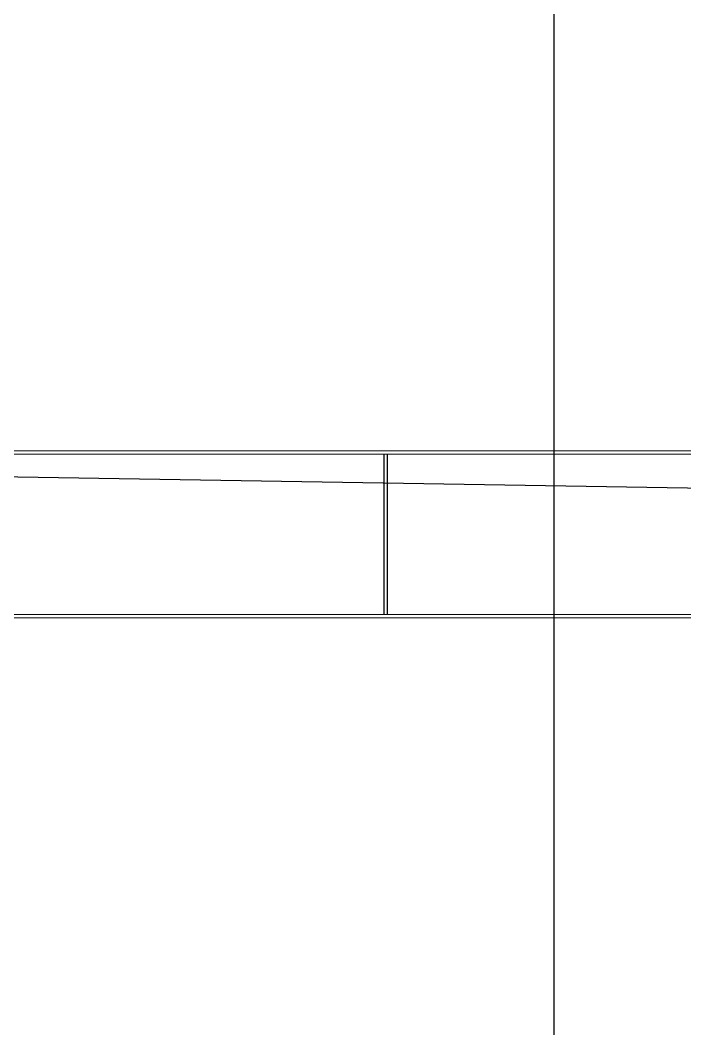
# Model space of a CAD drawing. Extents: x 1767995 to 4174245, y 542814 to 862564.
# Drawn here: x 2597593 to 2599184, y 662117 to 664531 of the extents above; entities that cross this region are included whole.
import ezdxf

# ---------------------------------------------------------------- set-up
doc = ezdxf.new("R2010")
doc.units = 0
doc.header["$LTSCALE"] = 3500
doc.linetypes.add('CENTER', pattern=[2, 1.25, -0.25, 0.25, -0.25])
doc.linetypes.add('DASHED', pattern=[0.75, 0.5, -0.25])
for name, color, linetype, lineweight in [('1粗实线', 1, 'Continuous', 30), ('3中心线', 6, 'CENTER', 18), ('6标注线', 7, 'Continuous', 13)]:
    doc.layers.add(name, color=color, linetype=linetype, lineweight=lineweight)
doc.layers.add('4虚线层', color=6, linetype='DASHED')
doc.layers.add('纵_地面线', color=30, linetype='Continuous')

# ---------------------------------------------------------------- blocks, each defined once
blk = doc.blocks.new('sdfsdf43')
at = {"layer": '1粗实线'}
blk.add_line((6471062, 1534998.9), (6471062, 1543510.2), dxfattribs=at)
blk = doc.blocks.new('AAA')
for p, q in [((12820.8, -24787.8), (3450.8, -24787.8)), ((4100.8, -24779.8), (12170.8, -24779.8)), ((3450.8, -25171.8), (12820.8, -25171.8)), ((12170.7, -25179.8), (4100.9, -25179.8))]:
    blk.add_line(p, q)
at = {"layer": '4虚线层'}
for p, q in [((5861.8, -24787.8), (5861.8, -25171.8)), ((5869.8, -24787.8), (5869.8, -25171.8))]:
    blk.add_line(p, q, dxfattribs=at)
blk = doc.blocks.new('A$C8d28a030')
blk.add_blockref('AAA', (-3365.4, 25419.8))

msp = doc.modelspace()

# ---------------------------------------------------------------- linework, layer by layer
at = {"layer": '纵_地面线', "color": 5, "flags": 128}
msp.add_lwpolyline([(2563422.8, 662654.2), (2569922.8, 663769), (2579922.8, 664088), (2589922.8, 663565), (2599922.8, 663399), (2609922.8, 663390), (2619922.8, 663376), (2629922.8, 663307), (2639922.8, 663104), (2649922.8, 663071), (2659922.8, 663241), (2669922.8, 663325), (2679922.8, 663408), (2689922.8, 663471), (2699922.8, 663467), (2703550.4, 663469.9)], dxfattribs=at)

# ---------------------------------------------------------------- block references
at = {"layer": '3中心线'}
msp.add_blockref('sdfsdf43', (-3872191.3, -876062.1), dxfattribs=at)
at = {"layer": '6标注线'}
msp.add_blockref('A$C8d28a030', (2595967, 662860.3), dxfattribs=at)

doc.saveas('drawing.dxf')
